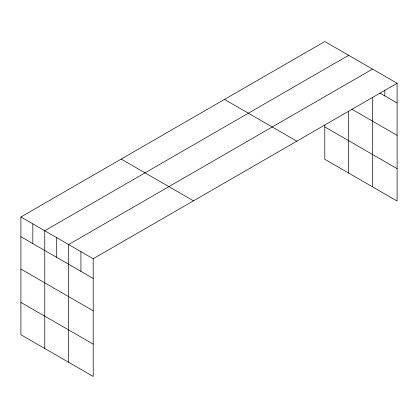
<?xml version="1.0" encoding="UTF-8"?>
<svg xmlns="http://www.w3.org/2000/svg" width="418" height="418" viewBox="0 0 418 418"><rect width="100%" height="100%" fill="white"/><g stroke="black" fill="none" stroke-linecap="round" stroke-linejoin="round"><path stroke-width="0.63" d="M20.9 216.973L93.214 258.726L93.214 376.472L20.9 334.724L20.9 216.973L324.786 41.528L397.1 83.276L397.1 201.027L324.786 159.274L324.786 125.008M348.649 55.307L44.763 230.752L44.763 348.497M372.511 69.085L68.625 244.53L68.625 362.275M93.214 258.726L397.1 83.276M379.779 93.005L397.1 103.006M351.904 109.26L397.1 135.354M324.786 126.926L397.1 168.679M224.503 99.427L296.817 141.174M121.183 159.08L193.497 200.828M20.9 236.703L93.214 278.451M20.9 269.051L93.214 310.799M20.9 302.376L93.214 344.124M384.806 90.178L384.806 95.905M372.511 97.222L372.511 186.83M348.649 111.225L348.649 173.052M80.92 251.626L80.92 271.355M56.696 237.643L56.696 257.368M32.834 223.865L32.834 243.589"/></g></svg>
